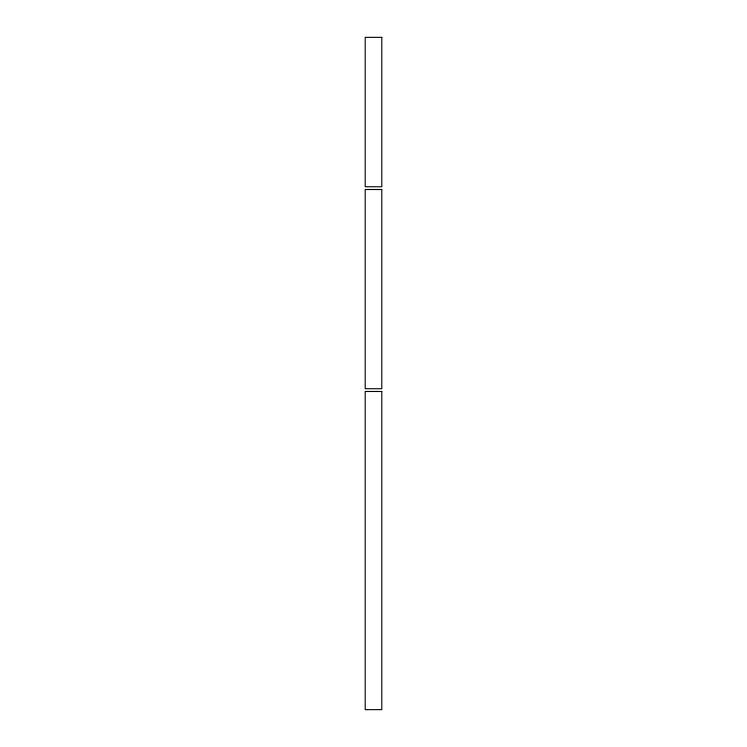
<?xml version="1.0" encoding="UTF-8"?>
<svg xmlns="http://www.w3.org/2000/svg" width="747" height="747" viewBox="0 0 747 747"><rect width="100%" height="100%" fill="white"/><g stroke="black" fill="none" stroke-linecap="round" stroke-linejoin="round"><path stroke-width="1.12" d="M381.801 37.35L365.199 37.35L365.199 186.75L381.801 186.75L381.801 37.35M381.801 189.514L365.199 189.514L365.199 388.72L381.801 388.72L381.801 189.514M381.801 391.484L365.199 391.484L365.199 709.65L381.801 709.65L381.801 391.484"/></g></svg>
